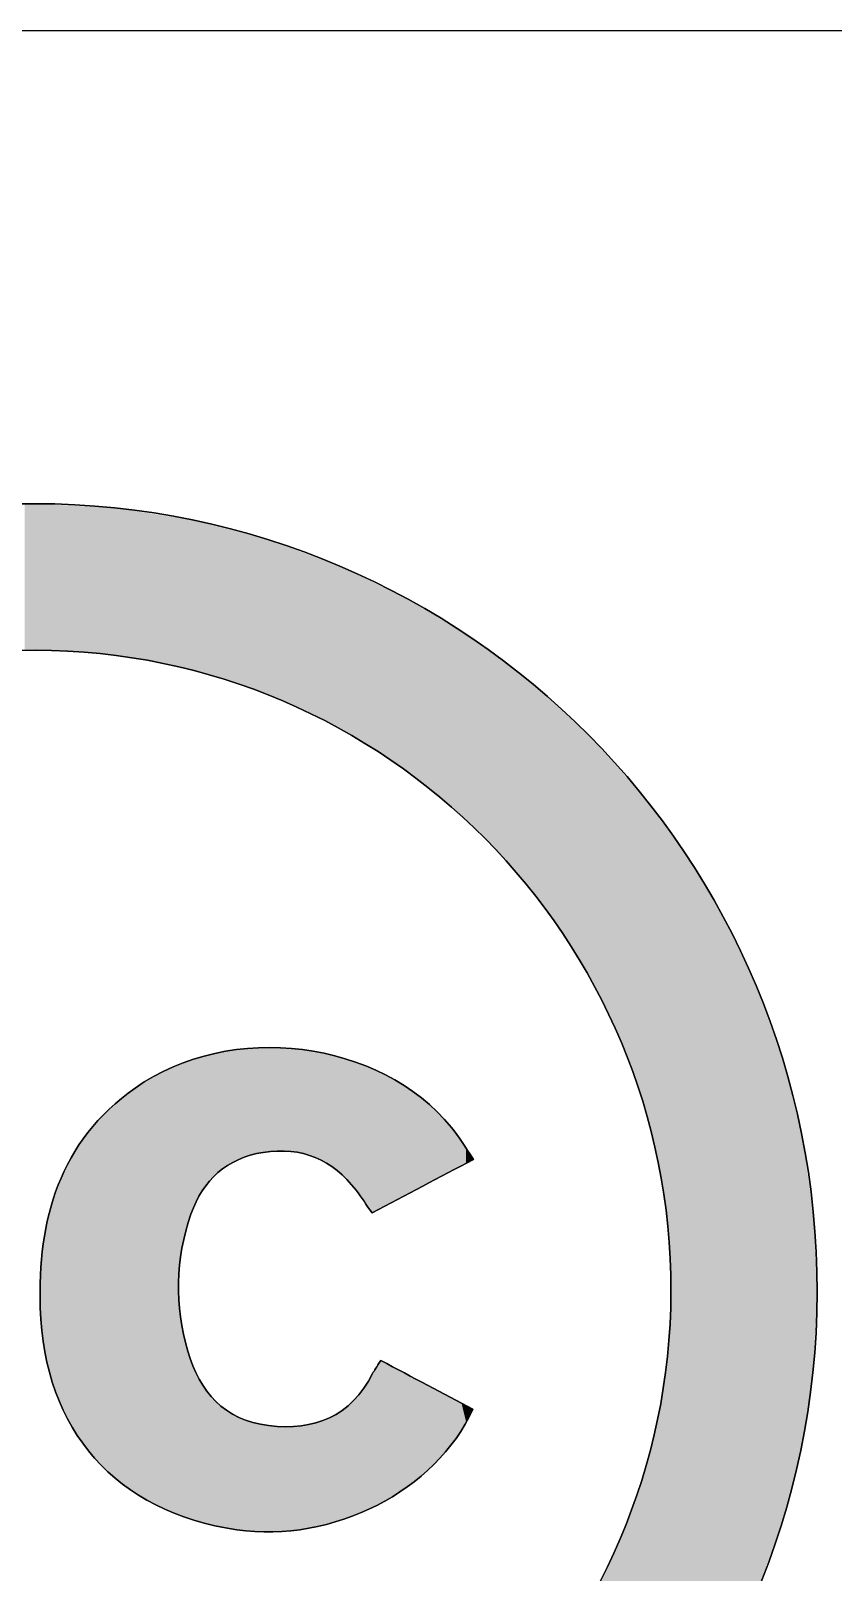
# Model space of a CAD drawing. Extents: x 0 to 338, y -185 to -55.
# Drawn here: x 300.38 to 306.63, y -66.69 to -54.69 of the extents above; entities that cross this region are included whole.
import ezdxf

# ---------------------------------------------------------------- set-up
doc = ezdxf.new("R2010")
doc.units = 0
doc.layers.add('CALQUE_1', color=7, linetype='CONTINUOUS')

# ---------------------------------------------------------------- blocks, each defined once
blk = doc.blocks.new('*U8')
at = {"layer": 'CALQUE_1', "color": 7}
for points in [[(300.393, -59.512), (300.332, -58.374), (300.393, -58.371)], [(300.332, -59.515), (300.332, -58.374), (300.393, -59.512)], [(300.41, -59.511), (300.393, -58.371), (300.41, -58.37)], [(300.393, -59.512), (300.393, -58.371), (300.41, -59.511)], [(300.41, -59.511), (300.41, -58.37), (300.414, -59.511)], [(300.414, -59.511), (300.41, -58.37), (300.414, -58.371)], [(300.414, -59.511), (300.414, -58.371), (300.9, -59.536)], [(300.9, -59.536), (300.414, -58.371), (300.9, -58.396)], [(300.9, -59.536), (300.9, -58.396), (300.921, -59.537)], [(300.921, -59.537), (300.9, -58.396), (300.921, -58.397)], [(300.921, -59.537), (300.921, -58.397), (300.964, -59.544)], [(300.964, -59.544), (300.921, -58.397), (300.964, -58.399)], [(300.964, -59.544), (300.964, -58.399), (301.035, -59.555)], [(301.035, -59.555), (300.964, -58.399), (301.035, -58.403)], [(301.035, -59.555), (301.035, -58.403), (301.392, -59.61)], [(301.392, -59.61), (301.035, -58.403), (301.392, -58.458)], [(301.392, -59.61), (301.392, -58.458), (301.412, -59.613)], [(301.412, -59.613), (301.392, -58.458), (301.412, -58.462)], [(301.412, -59.613), (301.412, -58.462), (301.577, -59.656)], [(301.577, -59.656), (301.412, -58.462), (301.577, -58.487)], [(301.577, -59.656), (301.577, -58.487), (301.641, -59.673)], [(301.641, -59.673), (301.577, -58.487), (301.641, -58.497)], [(301.641, -59.673), (301.641, -58.497), (301.867, -59.731)], [(301.867, -59.731), (301.641, -58.497), (301.867, -58.556)], [(301.867, -59.731), (301.867, -58.556), (301.887, -59.737)], [(301.887, -59.737), (301.867, -58.556), (301.887, -58.561)], [(301.887, -59.737), (301.887, -58.561), (302.169, -59.841)], [(302.169, -59.841), (301.887, -58.561), (302.169, -58.634)], [(302.169, -59.841), (302.169, -58.634), (302.226, -59.862)], [(302.226, -59.862), (302.169, -58.634), (302.226, -58.649)], [(302.226, -59.862), (302.226, -58.649), (302.323, -59.898)], [(302.323, -59.898), (302.226, -58.649), (302.323, -58.685)], [(302.323, -59.898), (302.323, -58.685), (302.343, -59.905)], [(302.343, -59.905), (302.323, -58.685), (302.343, -58.692)], [(302.343, -59.905), (302.343, -58.692), (302.735, -60.096)], [(302.735, -60.096), (302.343, -58.692), (302.735, -58.837)], [(302.735, -60.096), (302.735, -58.837), (302.757, -60.107)], [(302.757, -60.107), (302.735, -58.837), (302.757, -58.845)], [(302.757, -60.107), (302.757, -58.845), (302.776, -60.116)], [(302.776, -60.116), (302.757, -58.845), (302.776, -58.852)], [(302.776, -60.116), (302.776, -58.852), (302.787, -60.123)], [(302.787, -60.123), (302.776, -58.852), (302.787, -58.856)], [(302.787, -60.123), (302.787, -58.856), (303.167, -60.356)], [(303.167, -60.356), (302.787, -58.856), (303.167, -59.04)], [(303.167, -60.356), (303.167, -59.04), (303.185, -60.367)], [(303.185, -60.367), (303.167, -59.04), (303.185, -59.049)], [(303.185, -60.367), (303.185, -59.049), (303.275, -60.435)], [(303.275, -60.435), (303.185, -59.049), (303.275, -59.093)], [(303.275, -60.435), (303.275, -59.093), (303.32, -60.469)], [(303.32, -60.469), (303.275, -59.093), (303.32, -59.115)], [(303.32, -60.469), (303.32, -59.115), (303.55, -60.642)], [(303.55, -60.642), (303.32, -59.115), (303.55, -59.255)], [(303.55, -60.642), (303.55, -59.255), (303.566, -60.655)], [(303.566, -60.655), (303.55, -59.255), (303.566, -59.265)], [(303.566, -60.655), (303.566, -59.265), (303.783, -60.853)], [(303.783, -60.853), (303.566, -59.265), (303.783, -59.398)], [(303.783, -60.853), (303.783, -59.398), (303.823, -60.89)], [(303.823, -60.89), (303.783, -59.398), (303.823, -59.422)], [(303.823, -60.89), (303.823, -59.422), (303.903, -60.963)], [(303.903, -60.963), (303.823, -59.422), (303.903, -59.482)], [(303.903, -60.963), (303.903, -59.482), (303.918, -60.977)], [(303.918, -60.977), (303.903, -59.482), (303.918, -59.494)], [(303.918, -60.977), (303.918, -59.494), (304.224, -61.316)], [(304.224, -61.316), (303.918, -59.494), (304.224, -59.724)], [(304.224, -61.316), (304.224, -59.724), (304.238, -61.332)], [(304.238, -61.332), (304.224, -59.724), (304.238, -59.735)], [(304.238, -61.332), (304.238, -59.735), (304.258, -61.359)], [(304.258, -61.359), (304.238, -59.735), (304.258, -59.75)], [(304.258, -61.359), (304.258, -59.75), (304.293, -61.405)], [(304.293, -61.405), (304.258, -59.75), (304.293, -59.776)], [(304.293, -61.405), (304.293, -59.776), (304.511, -61.699)], [(304.511, -61.699), (304.293, -59.776), (304.511, -59.976)], [(304.511, -61.699), (304.511, -59.976), (304.524, -61.717)], [(304.524, -61.717), (304.511, -59.976), (304.524, -59.987)], [(304.524, -61.717), (304.524, -59.987), (304.696, -62.002)], [(304.696, -62.002), (304.524, -59.987), (304.696, -60.145)], [(304.696, -62.002), (304.696, -60.145), (304.725, -62.051)], [(304.725, -62.051), (304.696, -60.145), (304.725, -60.172)], [(304.725, -62.051), (304.725, -60.172), (304.76, -62.11)], [(304.76, -62.11), (304.725, -60.172), (304.76, -60.211)], [(304.76, -62.11), (304.76, -60.211), (304.772, -62.128)], [(304.772, -62.128), (304.76, -60.211), (304.772, -60.223)], [(304.772, -62.128), (304.772, -60.223), (304.971, -62.545)], [(304.971, -62.545), (304.772, -60.223), (304.971, -60.444)], [(304.971, -62.545), (304.971, -60.444), (304.98, -62.564)], [(304.98, -62.564), (304.971, -60.444), (304.98, -60.454)], [(304.98, -62.564), (304.98, -60.454), (305.094, -62.878)], [(305.094, -62.878), (304.98, -60.454), (305.094, -60.58)], [(305.094, -62.878), (305.094, -60.58), (305.118, -62.946)], [(305.118, -62.946), (305.094, -60.58), (305.118, -60.608)], [(305.118, -62.946), (305.118, -60.608), (305.139, -63.002)], [(305.139, -63.002), (305.118, -60.608), (305.139, -60.635)], [(305.139, -63.002), (305.139, -60.635), (305.146, -63.023)], [(305.146, -63.023), (305.139, -60.635), (305.146, -60.645)], [(305.146, -63.023), (305.146, -60.645), (305.263, -63.48)], [(305.263, -63.48), (305.146, -60.645), (305.263, -60.802)], [(305.263, -63.48), (305.263, -60.802), (305.268, -63.5)], [(305.268, -63.5), (305.263, -60.802), (305.268, -60.809)], [(305.268, -63.5), (305.268, -60.809), (305.339, -63.977)], [(305.339, -63.977), (305.268, -60.809), (305.339, -60.905)], [(305.339, -63.977), (305.339, -60.905), (305.342, -63.995)], [(305.342, -63.995), (305.339, -60.905), (305.342, -60.909)], [(305.342, -63.995), (305.342, -60.909), (305.366, -64.504)], [(305.366, -64.504), (305.342, -60.909), (305.366, -60.942)], [(305.366, -68.032), (305.366, -60.942), (305.449, -67.924)], [(305.449, -67.924), (305.366, -60.942), (305.449, -61.053)], [(305.449, -67.924), (305.449, -61.053), (305.469, -67.891)], [(305.469, -67.891), (305.449, -61.053), (305.469, -61.08)], [(305.469, -67.891), (305.469, -61.08), (305.758, -67.421)], [(305.758, -67.421), (305.469, -61.08), (305.758, -61.56)], [(305.758, -67.421), (305.758, -61.56), (305.774, -67.389)], [(305.774, -67.389), (305.758, -61.56), (305.774, -61.586)], [(305.774, -67.389), (305.774, -61.586), (306.017, -66.888)], [(306.017, -66.888), (305.774, -61.586), (306.017, -62.097)], [(306.017, -66.888), (306.017, -62.097), (306.03, -66.856)], [(306.03, -66.856), (306.017, -62.097), (306.03, -62.122)], [(306.03, -66.856), (306.03, -62.122), (306.225, -66.328)], [(306.225, -66.328), (306.03, -62.122), (306.225, -62.662)], [(306.225, -66.328), (306.225, -62.662), (306.234, -66.295)], [(306.234, -66.295), (306.225, -62.662), (306.234, -62.686)], [(306.234, -66.295), (306.234, -62.686), (306.378, -65.743)], [(306.378, -65.743), (306.234, -62.686), (306.378, -63.253)], [(306.378, -65.743), (306.378, -63.253), (306.383, -65.708)], [(306.383, -65.708), (306.378, -63.253), (306.383, -63.274)], [(306.383, -65.708), (306.383, -63.274), (306.472, -65.136)], [(306.472, -65.136), (306.383, -63.274), (306.472, -63.867)], [(306.472, -65.136), (306.472, -63.867), (306.474, -65.089)], [(306.474, -65.089), (306.472, -63.867), (306.474, -63.883)], [(306.474, -65.089), (306.474, -63.883), (306.505, -64.51)], [(305.366, -68.032), (305.342, -64.959), (305.366, -64.504)], [(305.339, -68.068), (305.268, -65.468), (305.339, -65.01)], [(305.342, -68.065), (305.339, -65.01), (305.342, -64.959)], [(305.339, -68.068), (305.339, -65.01), (305.342, -68.065)], [(305.342, -68.065), (305.342, -64.959), (305.366, -68.032)], [(305.263, -68.169), (305.146, -65.947), (305.263, -65.501)], [(305.268, -68.162), (305.263, -65.501), (305.268, -65.468)], [(305.263, -68.169), (305.263, -65.501), (305.268, -68.162)], [(305.268, -68.162), (305.268, -65.468), (305.339, -68.068)], [(305.139, -68.333), (305.118, -66.03), (305.139, -65.975)], [(305.146, -68.323), (305.139, -65.975), (305.146, -65.947)], [(305.139, -68.333), (305.139, -65.975), (305.146, -68.323)], [(305.146, -68.323), (305.146, -65.947), (305.263, -68.169)], [(305.094, -68.392), (304.98, -66.405), (305.094, -66.097)], [(305.118, -68.359), (305.094, -66.097), (305.118, -66.03)], [(305.094, -68.392), (305.094, -66.097), (305.118, -68.359)], [(305.118, -68.359), (305.118, -66.03), (305.139, -68.333)], [(304.971, -68.526), (304.772, -66.84), (304.971, -66.43)], [(304.98, -68.515), (304.971, -66.43), (304.98, -66.405)], [(304.971, -68.526), (304.971, -66.43), (304.98, -68.515)], [(304.98, -68.515), (304.98, -66.405), (305.094, -68.392)]]:
    blk.add_solid(points, dxfattribs=at)
blk = doc.blocks.new('*U15')
at = {"layer": 'CALQUE_1', "color": 7}
for points in [[(301.855, -63.57), (301.772, -62.665), (301.855, -62.641)], [(301.883, -63.545), (301.855, -62.641), (301.883, -62.638)], [(301.855, -63.57), (301.855, -62.641), (301.883, -63.545)], [(301.893, -63.536), (301.883, -62.638), (301.893, -62.637)], [(301.883, -63.545), (301.883, -62.638), (301.893, -63.536)], [(301.919, -63.522), (301.893, -62.637), (301.919, -62.634)], [(301.893, -63.536), (301.893, -62.637), (301.919, -63.522)], [(302.041, -63.459), (301.919, -62.634), (302.041, -62.619)], [(301.919, -63.522), (301.919, -62.634), (302.041, -63.459)], [(302.053, -63.457), (302.041, -62.619), (302.053, -62.618)], [(302.041, -63.459), (302.041, -62.619), (302.053, -63.457)], [(302.053, -63.457), (302.053, -62.618), (302.055, -63.456)], [(302.055, -63.456), (302.053, -62.618), (302.055, -62.618)], [(302.153, -63.433), (302.055, -62.618), (302.153, -62.606)], [(302.055, -63.456), (302.055, -62.618), (302.153, -63.433)], [(302.153, -63.433), (302.153, -62.606), (302.154, -63.433)], [(302.154, -63.433), (302.153, -62.606), (302.154, -62.606)], [(302.154, -63.433), (302.154, -62.606), (302.219, -63.417)], [(302.219, -63.417), (302.154, -62.606), (302.219, -62.608)], [(302.219, -63.417), (302.219, -62.608), (302.265, -63.417)], [(302.265, -63.417), (302.219, -62.608), (302.265, -62.61)], [(302.265, -63.417), (302.265, -62.61), (302.3, -63.416)], [(302.3, -63.416), (302.265, -62.61), (302.3, -62.611)], [(302.3, -63.416), (302.3, -62.611), (302.404, -63.414)], [(302.404, -63.414), (302.3, -62.611), (302.404, -62.614)], [(302.404, -63.414), (302.404, -62.614), (302.453, -63.425)], [(302.453, -63.425), (302.404, -62.614), (302.453, -62.615)], [(302.453, -63.425), (302.453, -62.615), (302.486, -63.432)], [(302.486, -63.432), (302.453, -62.615), (302.486, -62.621)], [(302.486, -63.432), (302.486, -62.621), (302.545, -63.446)], [(302.545, -63.446), (302.486, -62.621), (302.545, -62.632)], [(302.545, -63.446), (302.545, -62.632), (302.573, -63.452)], [(302.573, -63.452), (302.545, -62.632), (302.573, -62.637)], [(302.573, -63.452), (302.573, -62.637), (302.682, -63.509)], [(302.682, -63.509), (302.573, -62.637), (302.682, -62.656)], [(301.497, -66.23), (301.3, -62.85), (301.497, -62.756)], [(301.531, -66.241), (301.497, -62.756), (301.531, -62.74)], [(301.497, -66.23), (301.497, -62.756), (301.531, -66.241)], [(301.543, -64.304), (301.531, -62.74), (301.543, -62.734)], [(301.531, -64.434), (301.531, -62.74), (301.543, -64.304)], [(301.552, -64.2), (301.543, -62.734), (301.552, -62.73)], [(301.543, -64.304), (301.543, -62.734), (301.552, -64.2)], [(301.568, -64.131), (301.552, -62.73), (301.568, -62.722)], [(301.552, -64.2), (301.552, -62.73), (301.568, -64.131)], [(301.586, -64.056), (301.568, -62.722), (301.586, -62.717)], [(301.568, -64.131), (301.568, -62.722), (301.586, -64.056)], [(301.606, -63.968), (301.586, -62.717), (301.606, -62.712)], [(301.586, -64.056), (301.586, -62.717), (301.606, -63.968)], [(301.642, -63.865), (301.606, -62.712), (301.642, -62.702)], [(301.606, -63.968), (301.606, -62.712), (301.642, -63.865)], [(301.653, -63.84), (301.642, -62.702), (301.653, -62.698)], [(301.642, -63.865), (301.642, -62.702), (301.653, -63.84)], [(301.679, -63.785), (301.653, -62.698), (301.679, -62.691)], [(301.653, -63.84), (301.653, -62.698), (301.679, -63.785)], [(301.751, -63.677), (301.679, -62.691), (301.751, -62.671)], [(301.679, -63.785), (301.679, -62.691), (301.751, -63.677)], [(301.772, -63.646), (301.751, -62.671), (301.772, -62.665)], [(301.751, -63.677), (301.751, -62.671), (301.772, -63.646)], [(301.772, -63.646), (301.772, -62.665), (301.772, -63.645)], [(301.772, -63.645), (301.772, -62.665), (301.772, -62.665)], [(301.772, -63.645), (301.772, -62.665), (301.855, -63.57)], [(302.682, -63.509), (302.682, -62.656), (302.726, -63.532)], [(302.726, -63.532), (302.682, -62.656), (302.726, -62.664)], [(302.726, -63.532), (302.726, -62.664), (302.748, -63.551)], [(302.748, -63.551), (302.726, -62.664), (302.748, -62.668)], [(302.748, -63.551), (302.748, -62.668), (302.784, -63.583)], [(302.784, -63.583), (302.748, -62.668), (302.784, -62.68)], [(302.784, -63.583), (302.784, -62.68), (302.852, -63.643)], [(302.852, -63.643), (302.784, -62.68), (302.852, -62.703)], [(302.852, -63.643), (302.852, -62.703), (302.861, -63.652)], [(302.861, -63.652), (302.852, -62.703), (302.861, -62.707)], [(302.861, -63.652), (302.861, -62.707), (302.916, -63.718)], [(302.916, -63.718), (302.861, -62.707), (302.916, -62.725)], [(302.916, -63.718), (302.916, -62.725), (302.926, -63.732)], [(302.926, -63.732), (302.916, -62.725), (302.926, -62.729)], [(302.926, -63.732), (302.926, -62.729), (302.93, -63.737)], [(302.93, -63.737), (302.926, -62.729), (302.93, -62.73)], [(302.93, -63.737), (302.93, -62.73), (302.992, -63.827)], [(302.992, -63.827), (302.93, -62.73), (302.992, -62.751)], [(302.992, -63.827), (302.992, -62.751), (303.013, -63.856)], [(303.013, -63.856), (302.992, -62.751), (303.013, -62.758)], [(303.013, -63.856), (303.013, -62.758), (303.023, -63.87)], [(303.023, -63.87), (303.013, -62.758), (303.023, -62.761)], [(303.023, -63.87), (303.023, -62.761), (303.029, -63.879)], [(303.029, -63.879), (303.023, -62.761), (303.029, -62.763)], [(303.029, -63.879), (303.029, -62.763), (303.037, -63.891)], [(303.037, -63.891), (303.029, -62.763), (303.037, -62.768)], [(301.252, -66.109), (301.179, -62.929), (301.252, -62.882)], [(301.3, -66.133), (301.252, -62.882), (301.3, -62.85)], [(301.252, -66.109), (301.252, -62.882), (301.3, -66.133)], [(301.3, -66.133), (301.3, -62.85), (301.497, -66.23)], [(303.037, -63.891), (303.037, -62.768), (303.038, -63.892)], [(303.038, -63.892), (303.037, -62.768), (303.038, -62.768)], [(303.038, -63.892), (303.038, -62.768), (303.044, -63.889)], [(303.044, -63.889), (303.038, -62.768), (303.044, -62.771)], [(303.044, -63.889), (303.044, -62.771), (303.048, -63.887)], [(303.048, -63.887), (303.044, -62.771), (303.048, -62.774)], [(303.048, -63.887), (303.048, -62.774), (303.071, -63.875)], [(303.071, -63.875), (303.048, -62.774), (303.071, -62.786)], [(303.071, -63.875), (303.071, -62.786), (303.106, -63.856)], [(303.106, -63.856), (303.071, -62.786), (303.106, -62.804)], [(303.106, -63.856), (303.106, -62.804), (303.226, -63.793)], [(303.226, -63.793), (303.106, -62.804), (303.226, -62.868)], [(303.226, -63.793), (303.226, -62.868), (303.288, -63.761)], [(303.288, -63.761), (303.226, -62.868), (303.288, -62.9)], [(301.087, -65.992), (301.037, -63.047), (301.087, -63)], [(301.179, -66.058), (301.087, -63), (301.179, -62.929)], [(301.087, -65.992), (301.087, -63), (301.179, -66.058)], [(301.179, -66.058), (301.179, -62.929), (301.252, -66.109)], [(303.288, -63.761), (303.288, -62.9), (303.42, -63.691)], [(303.42, -63.691), (303.288, -62.9), (303.42, -63.002)], [(303.42, -63.691), (303.42, -63.002), (303.516, -63.64)], [(303.516, -63.64), (303.42, -63.002), (303.516, -63.076)], [(301.037, -65.957), (300.925, -63.151), (301.037, -63.047)], [(301.037, -65.957), (301.037, -63.047), (301.087, -65.992)], [(303.516, -63.64), (303.516, -63.076), (303.589, -63.602)], [(303.589, -63.602), (303.516, -63.076), (303.589, -63.151)], [(300.854, -65.773), (300.79, -63.314), (300.854, -63.237)], [(300.925, -65.844), (300.854, -63.237), (300.925, -63.151)], [(300.854, -65.773), (300.854, -63.237), (300.925, -65.844)], [(300.925, -65.844), (300.925, -63.151), (301.037, -65.957)], [(303.589, -63.602), (303.589, -63.151), (303.616, -63.587)], [(303.616, -63.587), (303.589, -63.151), (303.616, -63.179)], [(303.616, -63.587), (303.616, -63.179), (303.657, -63.566)], [(303.657, -63.566), (303.616, -63.179), (303.657, -63.227)], [(303.657, -63.566), (303.657, -63.227), (303.662, -63.564)], [(303.662, -63.564), (303.657, -63.227), (303.662, -63.233)], [(303.662, -63.564), (303.662, -63.233), (303.698, -63.544)], [(303.698, -63.544), (303.662, -63.233), (303.698, -63.282)], [(300.79, -65.683), (300.703, -63.452), (300.79, -63.314)], [(300.79, -65.683), (300.79, -63.314), (300.854, -65.773)], [(303.698, -63.544), (303.698, -63.282), (303.728, -63.529)], [(303.728, -63.529), (303.698, -63.282), (303.728, -63.326)], [(303.728, -63.529), (303.728, -63.326), (303.729, -63.528)], [(303.729, -63.528), (303.728, -63.326), (303.729, -63.327)], [(303.729, -63.528), (303.729, -63.327), (303.735, -63.525)], [(303.735, -63.525), (303.729, -63.327), (303.735, -63.336)], [(303.735, -63.525), (303.735, -63.336), (303.771, -63.506)], [(303.771, -63.506), (303.735, -63.336), (303.771, -63.389)], [(300.703, -65.561), (300.68, -63.489), (300.703, -63.452)], [(300.703, -65.561), (300.703, -63.452), (300.79, -65.683)], [(303.771, -63.506), (303.771, -63.389), (303.786, -63.498)], [(303.786, -63.498), (303.771, -63.389), (303.786, -63.412)], [(303.786, -63.498), (303.786, -63.412), (303.811, -63.485)], [(303.811, -63.485), (303.786, -63.412), (303.811, -63.449)], [(303.811, -63.485), (303.811, -63.449), (303.811, -63.485)], [(303.811, -63.485), (303.811, -63.449), (303.811, -63.449)], [(303.811, -63.485), (303.811, -63.449), (303.812, -63.485)], [(303.812, -63.485), (303.811, -63.449), (303.812, -63.45)], [(303.812, -63.485), (303.812, -63.45), (303.816, -63.482)], [(303.816, -63.482), (303.812, -63.45), (303.816, -63.457)], [(303.816, -63.482), (303.816, -63.457), (303.821, -63.478)], [(303.821, -63.478), (303.816, -63.457), (303.821, -63.463)], [(303.821, -63.478), (303.821, -63.463), (303.821, -63.477)], [(303.821, -63.477), (303.821, -63.463), (303.821, -63.464)], [(303.821, -63.477), (303.821, -63.464), (303.827, -63.472)], [(300.68, -65.512), (300.594, -63.674), (300.68, -63.489)], [(300.68, -65.512), (300.68, -63.489), (300.703, -65.561)], [(300.587, -65.321), (300.53, -63.869), (300.587, -63.696)], [(300.594, -65.335), (300.587, -63.696), (300.594, -63.674)], [(300.587, -65.321), (300.587, -63.696), (300.594, -65.335)], [(300.594, -65.335), (300.594, -63.674), (300.68, -65.512)], [(300.53, -65.134), (300.506, -63.982), (300.53, -63.869)], [(300.53, -65.134), (300.53, -63.869), (300.587, -65.321)], [(300.487, -64.927), (300.462, -64.282), (300.487, -64.073)], [(300.506, -65.054), (300.487, -64.073), (300.506, -63.982)], [(300.487, -64.927), (300.487, -64.073), (300.506, -65.054)], [(300.506, -65.054), (300.506, -63.982), (300.53, -65.134)], [(300.461, -64.757), (300.453, -64.474), (300.461, -64.285)], [(300.462, -64.763), (300.461, -64.285), (300.462, -64.282)], [(300.461, -64.757), (300.461, -64.285), (300.462, -64.763)], [(300.462, -64.763), (300.462, -64.282), (300.487, -64.927)], [(301.531, -66.241), (301.531, -64.434), (301.543, -66.245)], [(301.543, -66.245), (301.531, -64.434), (301.543, -64.668)], [(300.453, -64.615), (300.452, -64.504), (300.453, -64.474)], [(300.453, -64.615), (300.453, -64.474), (300.461, -64.757)], [(301.543, -66.245), (301.543, -64.668), (301.552, -66.248)], [(301.552, -66.248), (301.543, -64.668), (301.552, -64.719)], [(301.552, -66.248), (301.552, -64.719), (301.568, -66.253)], [(301.568, -66.253), (301.552, -64.719), (301.568, -64.807)], [(301.568, -66.253), (301.568, -64.807), (301.586, -66.259)], [(301.586, -66.259), (301.568, -64.807), (301.586, -64.902)], [(301.586, -66.259), (301.586, -64.902), (301.606, -66.265)], [(301.606, -66.265), (301.586, -64.902), (301.606, -64.965)], [(301.606, -66.265), (301.606, -64.965), (301.642, -66.276)], [(301.642, -66.276), (301.606, -64.965), (301.642, -65.074)], [(303.106, -66.149), (303.071, -65.096), (303.106, -65.041)], [(303.106, -66.149), (303.106, -65.041), (303.226, -66.083)], [(303.226, -66.083), (303.106, -65.041), (303.226, -65.105)], [(301.642, -66.276), (301.642, -65.074), (301.653, -66.28)], [(301.653, -66.28), (301.642, -65.074), (301.653, -65.109)], [(301.653, -66.28), (301.653, -65.109), (301.679, -66.288)], [(301.679, -66.288), (301.653, -65.109), (301.679, -65.153)], [(301.679, -66.288), (301.679, -65.153), (301.751, -66.311)], [(301.751, -66.311), (301.679, -65.153), (301.751, -65.279)], [(303.037, -66.186), (303.029, -65.17), (303.037, -65.154)], [(303.038, -66.186), (303.037, -65.154), (303.038, -65.153)], [(303.037, -66.186), (303.037, -65.154), (303.038, -66.186)], [(303.044, -66.183), (303.038, -65.153), (303.044, -65.141)], [(303.038, -66.186), (303.038, -65.153), (303.044, -66.183)], [(303.048, -66.18), (303.044, -65.141), (303.048, -65.133)], [(303.044, -66.183), (303.044, -65.141), (303.048, -66.18)], [(303.071, -66.168), (303.048, -65.133), (303.071, -65.096)], [(303.048, -66.18), (303.048, -65.133), (303.071, -66.168)], [(303.071, -66.168), (303.071, -65.096), (303.106, -66.149)], [(303.226, -66.083), (303.226, -65.105), (303.288, -66.039)], [(303.288, -66.039), (303.226, -65.105), (303.288, -65.137)], [(303.288, -66.039), (303.288, -65.137), (303.42, -65.942)], [(303.42, -65.942), (303.288, -65.137), (303.42, -65.207)], [(301.751, -66.311), (301.751, -65.279), (301.772, -66.318)], [(301.772, -66.318), (301.751, -65.279), (301.772, -65.3)], [(302.992, -66.208), (302.93, -65.315), (302.992, -65.231)], [(303.013, -66.2), (302.992, -65.231), (303.013, -65.197)], [(302.992, -66.208), (302.992, -65.231), (303.013, -66.2)], [(303.023, -66.194), (303.013, -65.197), (303.023, -65.181)], [(303.013, -66.2), (303.013, -65.197), (303.023, -66.194)], [(303.029, -66.191), (303.023, -65.181), (303.029, -65.17)], [(303.023, -66.194), (303.023, -65.181), (303.029, -66.191)], [(303.029, -66.191), (303.029, -65.17), (303.037, -66.186)], [(303.42, -65.942), (303.42, -65.207), (303.516, -65.849)], [(303.516, -65.849), (303.42, -65.207), (303.516, -65.258)], [(303.516, -65.849), (303.516, -65.258), (303.589, -65.778)], [(303.589, -65.778), (303.516, -65.258), (303.589, -65.297)], [(301.772, -66.318), (301.772, -65.3), (301.772, -66.318)], [(301.772, -66.318), (301.772, -65.3), (301.772, -65.301)], [(301.772, -66.318), (301.772, -65.301), (301.855, -66.335)], [(301.855, -66.335), (301.772, -65.301), (301.855, -65.385)], [(301.855, -66.335), (301.855, -65.385), (301.883, -66.341)], [(301.883, -66.341), (301.855, -65.385), (301.883, -65.413)], [(302.852, -66.262), (302.784, -65.436), (302.852, -65.394)], [(302.861, -66.259), (302.852, -65.394), (302.861, -65.385)], [(302.852, -66.262), (302.852, -65.394), (302.861, -66.259)], [(302.916, -66.237), (302.861, -65.385), (302.916, -65.33)], [(302.861, -66.259), (302.861, -65.385), (302.916, -66.237)], [(302.926, -66.233), (302.916, -65.33), (302.926, -65.32)], [(302.916, -66.237), (302.916, -65.33), (302.926, -66.233)], [(302.93, -66.232), (302.926, -65.32), (302.93, -65.315)], [(302.926, -66.233), (302.926, -65.32), (302.93, -66.232)], [(302.93, -66.232), (302.93, -65.315), (302.992, -66.208)], [(303.589, -65.778), (303.589, -65.297), (303.616, -65.742)], [(303.616, -65.742), (303.589, -65.297), (303.616, -65.311)], [(303.616, -65.742), (303.616, -65.311), (303.657, -65.688)], [(303.657, -65.688), (303.616, -65.311), (303.657, -65.332)], [(303.657, -65.688), (303.657, -65.332), (303.662, -65.682)], [(303.662, -65.682), (303.657, -65.332), (303.662, -65.335)], [(303.662, -65.682), (303.662, -65.335), (303.698, -65.633)], [(303.698, -65.633), (303.662, -65.335), (303.698, -65.354)], [(303.698, -65.633), (303.698, -65.354), (303.728, -65.594)], [(303.728, -65.594), (303.698, -65.354), (303.728, -65.37)], [(303.728, -65.594), (303.728, -65.37), (303.729, -65.593)], [(303.729, -65.593), (303.728, -65.37), (303.729, -65.37)], [(303.729, -65.593), (303.729, -65.37), (303.735, -65.583)], [(303.735, -65.583), (303.729, -65.37), (303.735, -65.373)], [(303.735, -65.583), (303.735, -65.373), (303.771, -65.52)], [(303.771, -65.52), (303.735, -65.373), (303.771, -65.393)], [(303.771, -65.52), (303.771, -65.393), (303.786, -65.493)], [(303.786, -65.493), (303.771, -65.393), (303.786, -65.401)], [(303.786, -65.493), (303.786, -65.401), (303.811, -65.444)], [(303.811, -65.444), (303.786, -65.401), (303.811, -65.414)], [(301.883, -66.341), (301.883, -65.413), (301.893, -66.343)], [(301.893, -66.343), (301.883, -65.413), (301.893, -65.418)], [(301.893, -66.343), (301.893, -65.418), (301.919, -66.349)], [(301.919, -66.349), (301.893, -65.418), (301.919, -65.433)], [(301.919, -66.349), (301.919, -65.433), (302.041, -66.366)], [(302.041, -66.366), (301.919, -65.433), (302.041, -65.499)], [(302.041, -66.366), (302.041, -65.499), (302.053, -66.367)], [(302.053, -66.367), (302.041, -65.499), (302.053, -65.506)], [(302.053, -66.367), (302.053, -65.506), (302.055, -66.368)], [(302.055, -66.368), (302.053, -65.506), (302.055, -65.506)], [(302.055, -66.368), (302.055, -65.506), (302.153, -66.37)], [(302.153, -66.37), (302.055, -65.506), (302.153, -65.535)], [(302.682, -66.314), (302.573, -65.527), (302.682, -65.499)], [(302.726, -66.303), (302.682, -65.499), (302.726, -65.472)], [(302.682, -66.314), (302.682, -65.499), (302.726, -66.303)], [(302.748, -66.297), (302.726, -65.472), (302.748, -65.458)], [(302.726, -66.303), (302.726, -65.472), (302.748, -66.297)], [(302.784, -66.288), (302.748, -65.458), (302.784, -65.436)], [(302.748, -66.297), (302.748, -65.458), (302.784, -66.288)], [(302.784, -66.288), (302.784, -65.436), (302.852, -66.262)], [(303.811, -65.444), (303.811, -65.414), (303.811, -65.443)], [(303.811, -65.443), (303.811, -65.414), (303.811, -65.414)], [(303.811, -65.443), (303.811, -65.414), (303.812, -65.442)], [(303.812, -65.442), (303.811, -65.414), (303.812, -65.414)], [(303.812, -65.442), (303.812, -65.414), (303.816, -65.43)], [(303.816, -65.43), (303.812, -65.414), (303.816, -65.417)], [(303.816, -65.43), (303.816, -65.417), (303.821, -65.419)], [(302.153, -66.37), (302.153, -65.535), (302.154, -66.37)], [(302.154, -66.37), (302.153, -65.535), (302.154, -65.535)], [(302.154, -66.37), (302.154, -65.535), (302.219, -66.372)], [(302.219, -66.372), (302.154, -65.535), (302.219, -65.544)], [(302.219, -66.372), (302.219, -65.544), (302.265, -66.374)], [(302.265, -66.374), (302.219, -65.544), (302.265, -65.551)], [(302.265, -66.374), (302.265, -65.551), (302.3, -66.375)], [(302.3, -66.375), (302.265, -65.551), (302.3, -65.551)], [(302.3, -66.375), (302.3, -65.551), (302.404, -66.363)], [(302.404, -66.363), (302.3, -65.551), (302.404, -65.551)], [(302.453, -66.358), (302.404, -65.551), (302.453, -65.55)], [(302.404, -66.363), (302.404, -65.551), (302.453, -66.358)], [(302.453, -66.358), (302.453, -65.55), (302.486, -66.354)], [(302.486, -66.354), (302.453, -65.55), (302.486, -65.55)], [(302.545, -66.348), (302.486, -65.55), (302.545, -65.535)], [(302.486, -66.354), (302.486, -65.55), (302.545, -66.348)], [(302.573, -66.341), (302.545, -65.535), (302.573, -65.527)], [(302.545, -66.348), (302.545, -65.535), (302.573, -66.341)], [(302.573, -66.341), (302.573, -65.527), (302.682, -66.314)]]:
    blk.add_solid(points, dxfattribs=at)
blk = doc.blocks.new('BLOCK_4')
at = {"layer": 'CALQUE_1'}
for points, knots in [([(337.738, -68.285), (337.644, -68.281), (337.55, -68.274), (337.456, -68.274), (327.14, -68.273), (316.824, -68.274), (306.507, -68.269), (306.316, -68.269), (306.212, -68.333), (306.105, -68.484), (304.942, -70.119), (303.368, -71.136), (301.381, -71.385), (298.595, -71.734), (296.348, -70.733), (294.68, -68.465), (294.578, -68.327), (294.484, -68.262), (294.311, -68.27), (293.957, -68.286), (293.602, -68.281), (293.248, -68.285), (293.248, -63.754), (293.248, -59.222), (293.248, -54.688), (308.078, -54.688), (322.908, -54.688), (337.738, -54.688), (337.738, -59.222), (337.738, -63.754), (337.738, -68.285)], [0, 0, 0, 0, 1, 1, 1, 2, 2, 2, 3, 3, 3, 4, 4, 4, 5, 5, 5, 6, 6, 6, 7, 7, 7, 8, 8, 8, 9, 9, 9, 10, 10, 10, 10]), ([(300.41, -58.37), (297.062, -58.364), (294.298, -61.098), (294.29, -64.422), (294.282, -67.816), (296.993, -70.586), (300.332, -70.595), (303.745, -70.605), (306.498, -67.89), (306.505, -64.51), (306.511, -61.122), (303.785, -58.377), (300.41, -58.37)], [0, 0, 0, 0, 1, 1, 1, 2, 2, 2, 3, 3, 3, 4, 4, 4, 4]), ([(300.41, -58.37), (303.785, -58.377), (306.511, -61.122), (306.505, -64.51), (306.498, -67.89), (303.745, -70.605), (300.332, -70.595), (296.993, -70.586), (294.282, -67.816), (294.29, -64.422), (294.298, -61.098), (297.062, -58.364), (300.41, -58.37)], [0, 0, 0, 0, 1, 1, 1, 2, 2, 2, 3, 3, 3, 4, 4, 4, 4]), ([(300.414, -59.511), (297.668, -59.51), (295.429, -61.738), (295.428, -64.472), (295.427, -67.217), (297.657, -69.455), (300.393, -69.455), (303.129, -69.456), (305.359, -67.235), (305.366, -64.504), (305.374, -61.756), (303.148, -59.512), (300.414, -59.511)], [0, 0, 0, 0, 1, 1, 1, 2, 2, 2, 3, 3, 3, 4, 4, 4, 4]), ([(300.414, -59.511), (303.148, -59.512), (305.374, -61.756), (305.366, -64.504), (305.359, -67.235), (303.129, -69.456), (300.393, -69.455), (297.657, -69.455), (295.427, -67.217), (295.428, -64.472), (295.429, -61.738), (297.668, -59.51), (300.414, -59.511)], [0, 0, 0, 0, 1, 1, 1, 2, 2, 2, 3, 3, 3, 4, 4, 4, 4]), ([(303.106, -65.041), (303.073, -65.094), (303.056, -65.117), (303.043, -65.142), (302.873, -65.479), (302.59, -65.591), (302.232, -65.548), (301.886, -65.506), (301.693, -65.283), (301.604, -64.969), (301.502, -64.614), (301.505, -64.253), (301.628, -63.902), (301.722, -63.636), (301.906, -63.466), (302.191, -63.421), (302.49, -63.375), (302.732, -63.475), (302.914, -63.716), (302.956, -63.772), (302.995, -63.83), (303.038, -63.892), (303.306, -63.751), (303.559, -63.618), (303.829, -63.476), (303.762, -63.378), (303.714, -63.298), (303.656, -63.227), (303.104, -62.544), (301.936, -62.395), (301.193, -62.92), (300.602, -63.337), (300.433, -63.944), (300.454, -64.632), (300.483, -65.584), (301.045, -66.222), (301.985, -66.359), (302.727, -66.467), (303.539, -66.058), (303.822, -65.42), (303.589, -65.297), (303.355, -65.173), (303.106, -65.041)], [0, 0, 0, 0, 1, 1, 1, 2, 2, 2, 3, 3, 3, 4, 4, 4, 5, 5, 5, 6, 6, 6, 7, 7, 7, 8, 8, 8, 9, 9, 9, 10, 10, 10, 11, 11, 11, 12, 12, 12, 13, 13, 13, 14, 14, 14, 14]), ([(303.106, -65.041), (303.355, -65.173), (303.589, -65.297), (303.822, -65.42), (303.539, -66.058), (302.727, -66.467), (301.985, -66.359), (301.045, -66.222), (300.483, -65.584), (300.454, -64.632), (300.433, -63.944), (300.602, -63.337), (301.193, -62.92), (301.936, -62.395), (303.104, -62.544), (303.656, -63.227), (303.714, -63.298), (303.762, -63.378), (303.829, -63.476), (303.559, -63.618), (303.306, -63.751), (303.038, -63.892), (302.995, -63.83), (302.956, -63.772), (302.914, -63.716), (302.732, -63.475), (302.49, -63.375), (302.191, -63.421), (301.906, -63.466), (301.722, -63.636), (301.628, -63.902), (301.505, -64.253), (301.502, -64.614), (301.604, -64.969), (301.693, -65.283), (301.886, -65.506), (302.232, -65.548), (302.59, -65.591), (302.873, -65.479), (303.043, -65.142), (303.056, -65.117), (303.073, -65.094), (303.106, -65.041)], [0, 0, 0, 0, 1, 1, 1, 2, 2, 2, 3, 3, 3, 4, 4, 4, 5, 5, 5, 6, 6, 6, 7, 7, 7, 8, 8, 8, 9, 9, 9, 10, 10, 10, 11, 11, 11, 12, 12, 12, 13, 13, 13, 14, 14, 14, 14])]:
    blk.add_open_spline(points, degree=3, knots=knots, dxfattribs=at)
at = {"layer": 'CALQUE_1', "color": 7}
for name in ['*U8', '*U15']:
    blk.add_blockref(name, (0, 0), dxfattribs=at)
blk = doc.blocks.new('BLOCK_3')
at = {"layer": 'CALQUE_1'}
blk.add_blockref('BLOCK_4', (0, 0), dxfattribs=at)
blk = doc.blocks.new('BLOCK_2')
at = {"layer": 'CALQUE_1'}
blk.add_blockref('BLOCK_3', (0, 0), dxfattribs=at)

msp = doc.modelspace()

# ---------------------------------------------------------------- block references
at = {"layer": 'CALQUE_1'}
msp.add_blockref('BLOCK_2', (0, 0), dxfattribs=at)

doc.saveas('drawing.dxf')
